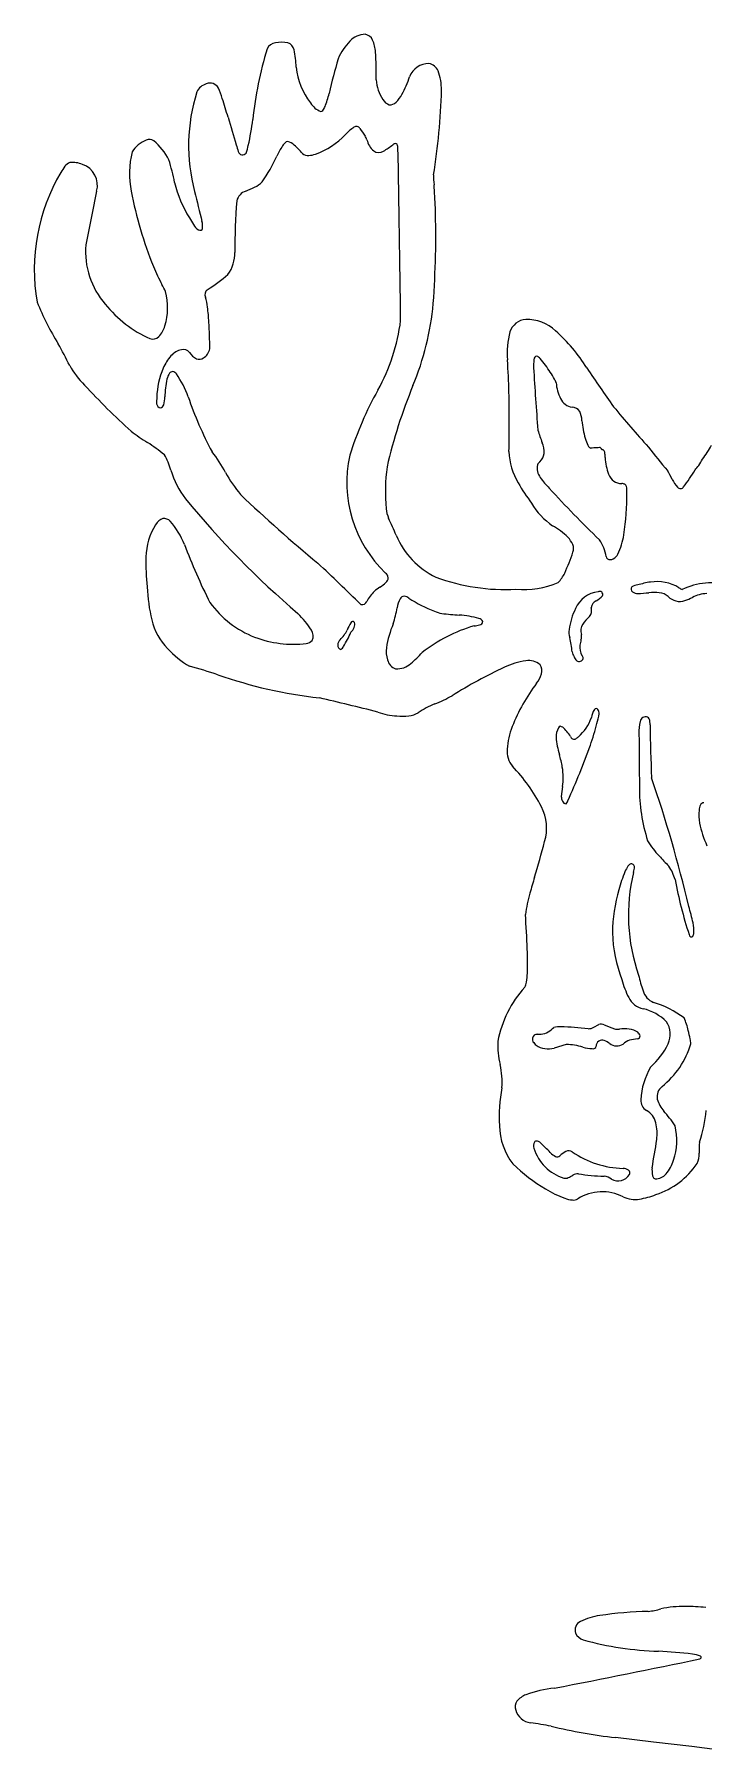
# Model space of a CAD drawing. Extents: x 0 to 18, y 0 to 17.8.
# Drawn here: x 0 to 6.64, y 0.28 to 17.3 of the extents above; entities that cross this region are included whole.
import ezdxf

# ---------------------------------------------------------------- set-up
doc = ezdxf.new("R2010")
doc.units = 0
doc.layers.add('WHITE', color=7, linetype='CONTINUOUS')

msp = doc.modelspace()

# ---------------------------------------------------------------- linework, layer by layer
at = {"layer": 'WHITE', "linetype": 'CONTINUOUS'}
for p, q in [((5.240816, 9.83805), (5.227831, 9.741917)), ((5.275388, 9.667854), (5.281662, 9.676533)), ((5.550477, 7.450764), (5.600531, 7.478629)), ((5.984733, 7.337237), (5.90541, 7.324598)), ((5.276955, 7.280108), (5.157105, 7.244893)), ((6.143631, 0.360938), (5.76515, 0.406298)), ((6.522088, 0.315379), (6.143631, 0.360938)), ((6.774379, 0.284896), (6.522088, 0.315379))]:
    msp.add_line(p, q, dxfattribs=at)
for centre, radius, start, end in [((2.405574, 17.111399), 0.105875, 96.679289, 154.941973), ((2.45407, 16.87721), 0.34475, 79.852512, 100.159548), ((2.491436, 17.133205), 0.086577, 9.911172, 74.337656), ((3.492216, 16.860567), 0.518278, 134.084116, 157.493402), ((3.283908, 17.097808), 0.203526, 90.430353, 138.429313), ((3.26508, 17.203043), 0.099795, 24.213085, 80.01744), ((3.03244, 17.100669), 0.353963, 4.145879, 23.882035), ((5.823558, 16.079579), 3.675139, 162.964864, 174.12473), ((1.838066, 16.974965), 0.758676, 0.005806, 13.192044), ((9.581149, 15.172023), 6.833424, 163.970442, 166.943606), ((0.086347, 16.926953), 3.305143, -1.333307, 3.457136), ((3.304006, 17.052968), 0.711544, -173.71253, -142.57192), ((3.789189, 16.876125), 0.399446, -176.2568, -146.233972), ((2.773987, 17.186188), 0.996834, -28.87673, -17.826634), ((3.912788, 16.806564), 0.203908, 89.419674, 158.583625), ((3.896478, 16.89488), 0.117033, 22.156074, 80.96666), ((3.506541, 16.749953), 0.532987, -0.445181, 20.776542), ((3.290845, 16.196623), 1.760605, 162.370631, 194.974709), ((1.750099, 16.664531), 0.151926, 106.873714, 154.541579), ((1.742587, 16.720473), 0.096636, 29.489988, 112.246974), ((0.967141, 16.396053), 0.936603, 16.635533, 23.401429), ((1.851378, 16.97168), 1.1031, -20.58755, -13.414795), ((3.353553, 16.865735), 0.334576, -45.399636, -28.753404), ((-2.067874, 16.898386), 6.109291, -9.347864, -1.431061), ((-8.184708, 13.461903), 10.547134, 16.615135, 17.674943), ((2.929742, 16.745438), 0.228045, -146.784159, -112.733716), ((2.842211, 16.560486), 0.025382, -91.346243, -33.786314), ((2.73564, 16.641524), 0.159227, -36.698031, -21.260259), ((3.560701, 16.715052), 0.120175, -149.529322, -109.043294), ((3.526776, 16.687003), 0.085711, -93.53558, -43.955917), ((48.171998, 30.138148), 48.225133, -163.54497, -163.208323), ((-0.536123, 16.797904), 2.725406, -12.67439, -7.211486), ((3.492138, 15.909236), 0.569292, 124.303711, 135.594037), ((3.195366, 16.348779), 0.039032, 27.621729, 128.07227), ((3.896798, 16.768467), 0.778435, -148.942679, -142.30191), ((1.218584, 15.97818), 0.29436, 111.466496, 147.773661), ((1.140289, 16.181416), 0.076584, 54.986046, 112.59764), ((0.816717, 15.794657), 0.580605, 26.805407, 50.729247), ((3.342402, 16.563032), 1.385995, -165.083331, -162.174926), ((1.840739, 16.240022), 0.284968, -24.047014, -8.089301), ((3.297381, 15.662296), 0.990859, 147.474789, 154.319756), ((2.597743, 16.105045), 0.162928, 132.18253, 146.465878), ((2.516589, 16.195509), 0.041403, 94.001631, 133.027009), ((2.489282, 16.113753), 0.125457, 44.243663, 78.776908), ((1.289562, 14.832998), 1.88023, 43.199235, 46.695883), ((2.543549, 16.811066), 0.73968, -70.590349, -42.895606), ((3.174525, 16.214415), 0.131903, 18.240378, 36.273121), ((3.495857, 16.299246), 0.200834, -167.477711, -130.088304), ((3.027207, 16.881925), 0.858678, -59.410804, -51.873461), ((3.594509, 16.153851), 0.064395, 98.959271, 125.237626), ((3.585528, 16.201081), 0.016413, 36.756047, 93.65882), ((3.55382, 16.181764), 0.05349, 5.935357, 33.006758), ((-213.385185, 11.925768), 217.034051, 0.669706, 1.125092), ((0.377703, 15.938374), 0.092855, 105.053125, 144.199309), ((0.383322, 15.79832), 0.23164, 66.165856, 97.375264), ((0.409224, 15.8043), 0.216749, -16.120379, 71.799215), ((1.904665, 15.919322), 0.95968, 167.003118, 190.494235), ((-0.598125, 15.45018), 2.025912, 10.840357, 17.414149), ((2.065425, 16.149537), 0.043829, -165.768927, -35.795781), ((1.125496, 16.653154), 1.39672, -35.741835, -23.702799), ((2.71451, 16.178048), 0.079425, -133.132645, -84.343649), ((2.703297, 16.350592), 0.252301, -85.671768, -70.05537), ((3.417271, 16.209943), 0.081948, -128.260213, -55.088843), ((1.900239, 14.966395), 1.900239, 149.545048, 189.773842), ((0.839063, 15.606524), 0.661166, 144.262691, 150.753212), ((2.542574, 16.108898), 1.183968, -166.434959, -147.942775), ((2.106397, 15.972329), 0.203892, -67.206978, -41.478687), ((4.816366, 15.899047), 0.856106, 179.530315, 186.053185), ((36.197354, 8.335663), 36.343015, 168.237923, 169.093299), ((4.874928, 16.495181), 3.985224, -169.142984, -157.922816), ((44.836355, 26.211646), 44.495668, -166.390534, -165.994138), ((2.140755, 15.618073), 0.135756, 108.59796, 166.415775), ((-7.550158, 38.417398), 24.638085, -66.947569, -66.725167), ((-1.688856, 15.361082), 5.671586, 2.217333, 4.527358), ((7.331615, 15.197627), 5.342002, 175.142691, 180.637519), ((-5.289405, 15.305788), 9.271959, -4.171454, 1.697923), ((3.297774, 16.466403), 2.01614, -150.724407, -148.508442), ((1.70379, 15.481974), 0.142845, -151.231122, -121.843701), ((1.646143, 15.399365), 0.042597, -114.579984, -76.141448), ((1.645873, 15.378511), 0.023022, -62.941165, -6.113916), ((1.459755, 15.393115), 0.209705, -4.665234, 13.69208), ((1.296146, 15.14472), 0.788217, 175.093562, 221.335486), ((3.238495, 15.861315), 2.230707, -157.21204, -152.125781), ((1.625205, 15.131932), 0.364792, -35.737733, 0.982762), ((-0.415895, 13.875636), 1.928621, 26.968848, 29.263155), ((0.823634, 16.195726), 1.683822, -57.997545, -49.315497), ((2.687797, 15.73388), 2.874891, -157.717798, -148.46125), ((0.680375, 14.592283), 0.642353, -16.552107, 14.238666), ((1.751993, 14.719484), 0.060261, 126.694504, 205.03958), ((1.229342, 14.543058), 0.491785, 6.066673, 17.871587), ((1.608792, 15.341932), 1.154698, -141.564269, -113.540617), ((-0.673068, 14.297853), 2.409834, 3.551187, 7.083719), ((1.154216, 14.89163), 2.815833, -22.458597, -5.304012), ((4.891986, 14.289157), 0.185165, 94.961122, 160.925761), ((4.882323, 14.049193), 0.424483, 47.281521, 90.857145), ((1.1757, 14.361014), 0.082607, -109.882093, -44.795853), ((1.048, 14.482103), 0.258576, -43.898886, -16.356539), ((-1.719448, 14.21453), 3.459415, -0.550602, 3.855106), ((1.742675, 14.699793), 1.906189, -29.141115, -7.150171), ((5.57473, 14.139329), 0.883156, 166.221623, 184.448308), ((3.934718, 13.000322), 1.838001, 32.628726, 47.760003), ((-72.055204, -24.579209), 82.051244, 28.059792, 28.22847), ((1.497032, 13.990579), 0.186264, 101.725308, 139.407933), ((1.476072, 14.094151), 0.080594, 39.406026, 102.09872), ((1.742757, 14.299732), 0.256182, -142.931605, -121.539903), ((1.614637, 14.202126), 0.126893, -60.076062, -9.452609), ((1.027511, 14.375733), 0.765245, -152.053132, -133.646922), ((1.993582, 13.679287), 0.778712, 156.594027, 178.473834), ((1.704396, 13.809272), 0.461707, 139.066396, 157.141505), ((1.373083, 13.918162), 0.037437, 90.451818, 145.59094), ((1.359477, 13.892495), 0.064491, 38.071196, 78.088673), ((1.633008, 14.153265), 0.075854, -108.650561, -53.678336), ((-6.940277, 13.37832), 11.655102, 1.827602, 3.406352), ((5.539182, 14.009566), 0.586743, 173.716584, 181.541878), ((30.336607, 15.444865), 25.425398, -176.728218, -175.328842), ((5.018925, 14.065484), 0.063507, 147.763161, 172.491037), ((4.981481, 14.087935), 0.019884, 82.634437, 144.928768), ((4.958998, 14.035798), 0.076091, 40.252793, 70.793644), ((4.281572, 13.430878), 0.98427, 31.749833, 41.647045), ((12.32954, 18.416221), 8.152258, -147.127088, -143.846805), ((5.404704, 18.302545), 6.643645, -137.591555, -131.986692), ((2.352852, 13.679097), 1.057858, 168.946887, 178.667391), ((1.498779, 13.828766), 0.191676, 144.776844, 163.90379), ((0.616351, 13.383071), 0.96534, 19.553435, 34.674233), ((8.49481, 11.855878), 5.127725, 157.527038, 166.978306), ((4.014617, 13.241788), 1.310935, 29.1804, 32.637915), ((4.996199, 13.782913), 0.190194, 18.632214, 31.027642), ((5.587151, 13.876995), 0.412075, -175.362554, -152.752566), ((1.865815, 13.650779), 0.652529, 175.671651, 181.182173), ((1.260766, 13.642413), 0.047616, -173.855472, -101.000758), ((1.230812, 13.642843), 0.054987, -42.573684, -16.36676), ((0.932645, 13.720239), 0.363011, -14.826234, -2.611506), ((4.863301, 14.83521), 3.523095, -161.308535, -151.626519), ((6.409975, 12.094715), 3.438913, 150.816631, 162.569048), ((-8.56735, 13.456277), 13.279497, -1.267523, 1.267521), ((5.360214, 13.752774), 0.153586, -155.192194, -99.814035), ((1.251927, 13.619485), 0.023814, -90.594567, -35.540526), ((5.333276, 13.506515), 0.094924, 35.217571, 89.541743), ((5.198285, 13.462249), 0.23447, 1.570126, 24.977338), ((6.406596, 13.560679), 0.978265, -174.60338, -164.217222), ((12.358371, 18.972541), 8.514712, -140.93735, -137.383303), ((2.579445, 15.525523), 2.700397, -126.83866, -122.642612), ((6.114442, 13.694794), 1.163783, -164.014844, -157.522073), ((5.841495, 13.398005), 0.390234, -164.634027, -153.648795), ((0.184813, 11.775861), 1.748679, 50.803958, 57.559016), ((0.811895, 12.839541), 0.559921, 14.374379, 31.376268), ((0.6675, 12.304905), 1.390663, 27.842072, 37.994416), ((4.343309, 12.856302), 1.24367, 167.529193, 226.323217), ((5.343879, 13.179697), 0.635214, -178.451003, -148.883558), ((4.921784, 13.162921), 0.137375, -47.400544, -7.979272), ((4.806843, 13.154103), 0.251195, -2.338978, 22.405391), ((5.576137, 13.268216), 0.094851, -152.753297, -137.260906), ((5.524645, 13.220003), 0.024317, -138.355452, -97.238807), ((5.611675, 12.315298), 0.885179, 92.202769, 95.841713), ((5.617378, 12.655222), 0.546048, 90.997375, 94.172043), ((5.611866, 13.190064), 0.011818, 15.141831, 109.74656), ((5.633507, 13.192637), 0.010245, 177.124358, 279.520022), ((5.62427, 13.147263), 0.036926, -18.222688, 72.779735), ((5.746268, 13.123471), 0.087783, 171.98161, 194.994025), ((10.08582, 16.225598), 5.005746, -142.917487, -139.475004), ((5.643349, 13.813356), 1.224943, -36.380762, -28.749338), ((2.183111, 13.222772), 0.864058, -163.581506, -142.175483), ((2.992037, 13.538959), 1.241143, -151.901479, -139.673346), ((5.463054, 12.762924), 1.979745, 172.794022, 184.900999), ((5.144944, 12.998366), 0.156867, 167.956597, 216.918539), ((5.097672, 12.974903), 0.120099, 133.652994, 152.102477), ((6.262724, 13.146695), 0.603002, -175.631139, -159.634863), ((5.827751, 12.982123), 0.137978, -160.844973, -90.038037), ((5.360801, 12.404791), 1.08134, 26.450465, 31.697636), ((5.183341, 13.778948), 1.586661, -37.562264, -30.229675), ((5.266358, 14.09854), 1.705728, -40.971779, -39.020964), ((4.071724, 14.606376), 2.975164, -32.117576, -30.714439), ((6.742898, 13.982142), 2.247915, -149.801063, -143.635735), ((5.661127, 13.356858), 0.78524, -144.792721, -134.765969), ((13.040459, 20.010566), 10.720223, -137.726189, -133.90001), ((5.829701, 12.776516), 0.06766, 63.761981, 91.729128), ((5.836712, 12.807455), 0.037545, 14.613136, 52.410711), ((5.712468, 12.774338), 0.166126, -6.241989, 14.854576), ((6.632356, 13.032345), 0.336667, -154.318712, -138.23653), ((6.409866, 12.831443), 0.036938, -140.815299, -32.341732), ((8.483639, 18.425304), 9.034567, -140.617266, -130.508647), ((11.501938, 22.623066), 13.681256, -133.72299, -129.422964), ((3.754567, 12.613754), 0.264774, -175.674887, -154.750605), ((5.57792, 13.040621), 0.754577, -148.763197, -125.442305), ((3.252785, 12.733493), 2.624923, -8.708838, 0.497293), ((1.72851, 12.104822), 0.620933, 147.676353, 178.939867), ((1.316232, 12.376106), 0.12779, 108.119573, 151.625335), ((1.284428, 12.408789), 0.089124, 43.97783, 95.110461), ((0.746687, 11.947057), 0.797765, 21.495108, 41.022528), ((-53.269413, -12.897961), 62.205928, 23.927211, 24.098182), ((4.824119, 11.843391), 0.662784, 44.938313, 61.501831), ((4.330581, 12.638752), 0.801304, -157.434015, -115.690977), ((5.126862, 12.14817), 0.233211, 23.146113, 44.470977), ((5.317231, 12.075544), 0.358217, 7.173538, 35.999902), ((5.208007, 12.426207), 0.645762, -25.811678, -8.025939), ((3.297803, 12.061768), 2.1908, 178.573411, 186.369406), ((7.688119, 14.617338), 6.639593, -159.013447, -153.585635), ((3.131543, 12.924035), 2.338897, -24.412003, -18.963734), ((5.243995, 12.199057), 0.105507, -19.427115, 22.739608), ((5.710307, 12.125651), 0.038044, -171.87848, -131.461814), ((5.714523, 12.158343), 0.0679, -115.662898, -64.446188), ((5.681398, 12.201942), 0.122027, -59.237549, -27.798811), ((-34.757609, -27.569147), 54.604486, 45.902867, 46.522921), ((3.451481, 11.908628), 0.058387, -50.776238, 55.629303), ((4.671568, 13.776922), 1.983537, -110.306353, -86.912915), ((4.994227, 12.07465), 0.291717, -46.36953, -23.703115), ((2.747896, 11.874898), 1.628339, -178.023048, -166.400795), ((3.654119, 11.486213), 0.403731, 134.39045, 152.036945), ((3.691697, 11.400577), 0.492324, 122.251798, 130.540867), ((3.223921, 12.140497), 0.38306, -57.635774, -46.3348), ((4.847924, 12.692334), 0.898765, -94.437255, -67.248125), ((5.626374, 11.49343), 0.279995, 96.934465, 156.530573), ((5.607513, 11.743167), 0.031924, -20.039448, 117.911736), ((5.957107, 11.799011), 0.036966, 142.256937, 231.848997), ((6.015695, 11.632101), 0.208894, 98.290913, 114.859855), ((5.985947, 11.842797), 0.089321, -125.347612, -89.055536), ((6.270372, 10.888737), 0.991844, 99.233706, 106.686892), ((5.94046, 13.029206), 1.276583, -87.891896, -82.961422), ((6.145087, 11.016216), 0.747584, 85.791966, 93.69649), ((6.172881, 11.430509), 0.441546, 59.76415, 98.027676), ((6.187796, 11.612599), 0.149679, 48.404265, 85.345209), ((6.461329, 11.892345), 0.104052, -129.440731, -108.884049), ((6.725785, 11.168324), 0.692979, 75.765372, 115.481508), ((6.691117, 11.389416), 0.36454, 93.268206, 116.645619), ((2.560487, 12.265144), 1.015977, -143.698484, -111.680064), ((3.252257, 11.692559), 0.048366, -104.204557, -20.623397), ((2.781259, 11.732274), 0.826509, -19.707189, -8.306598), ((3.848475, 11.577781), 0.251834, 150.623711, 171.991131), ((3.677594, 11.674105), 0.055675, 99.135805, 150.74088), ((3.652324, 11.631986), 0.098468, 49.444289, 80.394782), ((4.518216, 12.972323), 1.49818, -122.359432, -111.455149), ((4.102094, 11.872725), 0.322918, -114.102753, -100.654107), ((5.961939, 11.304797), 0.664094, 153.130493, 171.953622), ((5.137913, 11.57536), 0.388986, -1.202951, 5.503428), ((5.605394, 11.607394), 0.08046, 113.371425, 176.243274), ((5.493456, 11.847463), 0.18447, -64.292, -38.658981), ((6.400951, 11.83311), 0.157276, -136.343079, -70.139303), ((6.330756, 12.090805), 0.424039, -73.049376, -62.335938), ((1.73436, 11.621513), 0.583694, -167.183142, -134.843069), ((1.935627, 10.872692), 0.963829, 32.536125, 45.170894), ((3.449172, 11.258485), 0.370656, 146.66884, 158.918601), ((3.158318, 11.457326), 0.019441, 30.476466, 165.62627), ((3.076527, 11.445953), 0.099754, -50.225653, -16.332372), ((3.127568, 11.44518), 0.052356, -31.401215, 24.855475), ((4.670789, 11.011473), 1.196129, 158.308948, 170.124098), ((4.78474, 9.979397), 1.513555, 106.187246, 128.230307), ((6.756368, 40.906569), 29.476403, -95.282865, -94.945052), ((4.161397, 10.66156), 0.879987, 73.54944, 86.475633), ((4.325997, 11.79603), 0.364942, -84.21286, -75.638027), ((4.396359, 11.443907), 0.063241, 30.581994, 76.987478), ((4.412907, 11.480472), 0.038149, -84.566282, -6.607226), ((5.530998, 11.389273), 0.110063, 145.864094, 201.626201), ((6.122928, 10.90843), 0.872324, 134.958886, 141.536032), ((5.45765, 11.575281), 0.069635, -45.400147, -6.669334), ((2.577042, 12.378905), 1.128121, -110.326823, -83.838034), ((2.683293, 11.355126), 0.098944, -81.373487, -42.197992), ((2.667053, 11.33286), 0.099853, -26.269384, 35.65796), ((3.048573, 11.236784), 0.038959, 170.341734, 257.106709), ((3.082965, 11.240822), 0.072842, 131.352088, 178.03454), ((2.788845, 11.542934), 0.348907, -45.166947, -25.667126), ((2.143332, 11.797913), 1.085245, -31.59245, -23.263425), ((5.486126, 11.372958), 0.183426, 172.231069, 197.778632), ((4.12631, 11.039573), 1.217177, 6.438037, 13.172653), ((5.594885, 11.222563), 0.182752, 173.700956, 207.519222), ((6.268318, 11.116535), 0.864327, 168.035793, 171.612351), ((5.311358, 11.334975), 0.118126, -19.414349, 6.676804), ((2.039687, 11.869015), 0.975393, -137.308552, -120.901474), ((2.995235, 11.267468), 0.081899, -56.967062, -27.712797), ((3.775656, 11.183906), 0.285155, 173.410942, 198.177479), ((3.618132, 11.118969), 0.115915, -168.040468, -107.015258), ((3.602034, 11.199157), 0.191859, -95.329928, -45.904834), ((2.648088, 12.318511), 1.662216, -49.139628, -43.784733), ((4.997759, 10.293631), 0.80286, 98.708266, 114.643995), ((4.906196, 10.925381), 0.16461, 47.599882, 100.498211), ((5.586438, 11.239739), 0.258592, -165.742596, -153.846537), ((5.455784, 11.167838), 0.109843, -157.474339, -133.011365), ((5.405518, 11.119622), 0.040483, -127.532572, -13.42417), ((5.377446, 11.097576), 0.068625, 10.620365, 36.217807), ((0.020134, 5.391095), 5.841825, 72.050781, 74.932451), ((3.334339, 15.262706), 4.572028, -109.336993, -96.363821), ((7.000251, 6.120155), 5.431784, 115.486263, 121.719886), ((4.754378, 11.041717), 0.288895, -37.974687, -17.046215), ((4.940636, 10.989588), 0.095656, -19.899321, 36.837363), ((3.476506, 11.925371), 1.360072, -68.61445, -60.588961), ((6.445857, 9.761075), 1.832732, 143.003301, 158.478933), ((-3.223189, -15.490864), 26.899085, 75.730314, 77.00048), ((3.646177, 11.256588), 0.719216, -109.418173, -93.896684), ((3.697495, 10.747059), 0.207715, -84.919639, -58.075613), ((4.300975, 9.84513), 0.877624, 111.98353, 124.227088), ((5.754193, 10.483136), 0.23195, 148.939408, 170.098195), ((5.573324, 10.594838), 0.019526, 24.633292, 155.905397), ((4.919324, 10.663896), 0.691779, -16.740613, -8.65582), ((5.537525, 10.564608), 0.065876, -4.199263, 35.622629), ((3.650842, 11.146188), 0.609508, -95.039531, -83.873728), ((5.435369, 10.157602), 0.747231, 158.34026, 175.966115), ((5.35721, 10.33317), 0.18112, 150.880801, 182.045279), ((5.220775, 10.414134), 0.022944, 98.675086, 161.778928), ((5.195136, 10.346739), 0.092766, 59.938056, 76.167958), ((4.998924, 10.140721), 0.37532, 31.422084, 49.71431), ((5.122849, 10.656811), 0.424484, -49.657284, -18.371671), ((2.160579, 11.388482), 3.543746, -18.72356, -15.11145), ((6.535902, 10.379483), 0.537699, 168.574875, 181.795545), ((6.066956, 10.471062), 0.059987, 74.377787, 165.585915), ((6.074571, 10.502916), 0.027287, 19.331734, 71.764003), ((5.926651, 10.456724), 0.182238, -2.108488, 17.640196), ((19.992822, 10.586542), 13.884727, -179.436625, -177.272238), ((4.926468, 10.190665), 0.237283, 175.285579, 219.14629), ((6.008603, 10.3979), 0.835437, -175.111454, -163.272478), ((-1.203753, 12.650869), 7.136198, -24.434756, -19.651906), ((5.355973, 10.348713), 0.038779, -161.471656, -66.469593), ((5.214799, 10.544177), 0.279125, -55.858406, -49.076044), ((63.44272, 10.560744), 57.444595, -179.802404, -179.27863), ((3.538516, 8.875721), 1.675414, 27.10492, 44.062105), ((4.004838, 9.809927), 1.252843, 10.183051, 16.104071), ((4.576508, 9.924895), 0.669961, -7.44804, 9.149095), ((-7.343321, 5.34026), 14.226416, 13.456134, 18.803471), ((5.330141, 9.742318), 0.102311, -179.775431, -152.612002), ((7.74799, 9.827377), 1.745341, 179.667042, 197.590898), ((4.624288, 9.425982), 0.458205, -16.942169, 27.714276), ((5.277235, 9.707755), 0.039944, -161.761335, -92.649678), ((4.902892, 9.887165), 0.433396, -29.078206, -25.742092), ((7.139191, 9.561124), 0.546823, 175.524475, 188.975213), ((6.745739, 9.592657), 0.152113, 154.996036, 175.801143), ((6.641336, 9.64177), 0.036737, 91.616767, 155.590087), ((7.720063, 9.71915), 1.147106, -167.752859, -155.990389), ((-8.445985, 12.941538), 13.992777, -16.621671, -15.116533), ((6.849583, 9.771477), 0.898943, -148.359489, -136.408397), ((6.176233, 8.858746), 0.344417, 146.462265, 156.883474), ((5.967598, 8.996738), 0.094276, 133.436685, 146.311215), ((5.923077, 9.042088), 0.030757, 5.72758, 131.298137), ((5.562355, 9.076289), 0.392563, -13.012646, -4.548522), ((12.215751, 14.680991), 8.171961, -137.419591, -136.431335), ((5.976915, 8.821893), 0.390466, 13.897907, 35.508445), ((16.554935, 5.471137), 12.100381, 163.346544, 164.116852), ((7.097322, 8.476416), 1.341691, 157.310079, 165.342294), ((7.680063, 8.562413), 1.78663, 166.22268, 199.413665), ((10.785466, 9.758569), 4.508999, -169.226042, -162.073892), ((6.139061, 8.415683), 1.276447, 163.288677, 173.112539), ((7.531442, 8.332911), 1.798228, 164.418781, 178.259819), ((-9.618349, 7.608406), 14.521963, 2.438355, 3.791779), ((4.707394, 8.108625), 1.865667, 11.668512, 16.892956), ((7.248435, 8.453716), 1.515839, -177.497056, -159.580682), ((6.543153, 8.386574), 0.050348, -161.673356, -131.686279), ((6.515821, 8.371185), 0.023047, -105.481377, -40.347417), ((6.483529, 8.389366), 0.059845, -33.58188, -3.069464), ((6.140544, 8.400997), 0.403017, -2.109596, 12.169437), ((1.692627, 8.0946), 3.200547, -1.896652, 2.357185), ((5.686085, 7.104718), 1.10767, 137.765946, 169.197161), ((4.752681, 7.915435), 0.131197, -30.296069, -6.747158), ((4.108447, 8.018587), 0.783545, -8.703434, -2.188014), ((6.681324, 8.151128), 0.882964, -165.151621, -152.685529), ((7.464269, 8.29526), 1.505138, -167.463871, -161.275293), ((6.079729, 7.833336), 0.202718, -154.467099, -101.439675), ((6.20948, 7.863872), 0.178371, -163.119837, -112.081947), ((5.851248, 6.755035), 0.987458, 52.971231, 72.849936), ((5.931192, 7.165236), 0.481747, 45.052684, 77.004745), ((6.083619, 7.382421), 0.22501, -24.746409, 33.373127), ((5.888359, 7.289318), 0.612697, 12.246115, 24.495428), ((4.99162, 7.332252), 0.051404, 129.37522, 207.942053), ((4.989469, 7.326819), 0.054479, 87.090342, 123.99332), ((4.997594, 7.692248), 0.311066, -90.987198, -84.495686), ((5.009884, 7.556436), 0.174703, -84.235486, -59.805437), ((4.754226, 7.904009), 0.605461, -55.432714, -48.618764), ((5.210696, 7.227589), 0.22913, 86.801348, 104.203103), ((5.085061, 3.579268), 3.879564, 83.956283, 87.955304), ((5.499732, 7.538004), 0.100925, -93.52303, -59.814302), ((5.631699, 7.264791), 0.058496, 67.307881, 181.163683), ((5.622918, 7.412896), 0.069441, 62.895071, 108.806824), ((5.575248, 7.109577), 0.223609, 53.400715, 69.306109), ((6.410751, 9.212771), 1.895438, -113.51287, -110.25963), ((5.781362, 7.579153), 0.147046, -100.56184, -80.885449), ((5.844214, 6.737401), 0.697685, 85.214292, 93.250378), ((5.982009, 7.132802), 0.206526, 111.770681, 132.765967), ((5.887301, 7.2567), 0.176602, 55.375429, 85.088425), ((5.982867, 7.363531), 0.02636, -85.940283, 4.38968), ((5.940329, 7.349552), 0.070655, 13.085083, 47.957881), ((4.891814, 7.008549), 1.647326, 11.462953, 14.437916), ((6.280371, 7.282744), 0.232087, 1.289539, 13.247665), ((5.466853, 7.279525), 0.869427, 177.83771, 193.206838), ((5.220054, 7.528216), 0.351302, -141.216114, -133.586984), ((5.098868, 7.454284), 0.217339, -123.837138, -74.457479), ((5.278998, 6.77355), 0.506562, 71.358728, 90.231115), ((5.556691, 7.710676), 0.471571, -104.211798, -92.611551), ((5.544017, 7.267736), 0.029489, -107.389407, -8.056325), ((5.77856, 7.383263), 0.11733, -126.622694, -57.398427), ((5.659607, 7.580683), 0.693082, -49.095901, -24.958277), ((5.697969, 7.527455), 0.848912, -51.464341, -16.386272), ((3.903601, 6.9113), 0.736608, -4.714628, 13.310637), ((6.745123, 6.689497), 0.730737, 149.820491, 176.622911), ((6.237104, 6.5574), 1.626068, 169.606463, 182.910617), ((6.304955, 6.762722), 0.127442, 127.801501, 191.143976), ((6.138393, 6.728892), 0.122792, 178.29632, 237.254445), ((6.509937, 6.839099), 0.345132, -162.982414, -140.204626), ((5.261825, 6.492501), 0.648932, -178.439724, -142.274427), ((5.983666, 6.461018), 0.186788, 13.594003, 61.785945), ((5.696398, 6.393405), 0.481905, -6.784157, 13.379907), ((-5.95407, -3.785945), 16.033017, 40.144834, 40.460212), ((5.992478, 6.274046), 0.415152, 28.852657, 41.825032), ((5.782418, 6.327748), 0.59212, -19.196103, 14.337972), ((5.334385, 6.742085), 1.335076, -18.787212, -5.02872), ((5.03975, 6.273851), 0.087674, 154.720756, 195.446497), ((4.981406, 6.298659), 0.02445, 79.503835, 148.893639), ((4.975179, 6.261651), 0.061975, 51.818351, 80.076037), ((2.858047, 3.991017), 3.166279, 44.433649, 47.097754), ((-1.154819, 7.428584), 7.410661, -10.671749, -8.474521), ((7.184126, 6.245185), 0.589608, 173.481671, 184.131393), ((5.382471, 6.384007), 0.447603, -162.646202, -106.873706), ((5.259121, 6.349688), 0.199529, -134.622748, -116.334381), ((5.188067, 6.204969), 0.038311, -117.109997, -47.778488), ((5.364766, 6.026979), 0.212538, 115.429601, 135.254549), ((5.301843, 6.166433), 0.059655, 54.061402, 118.365288), ((5.871198, 6.999809), 0.949666, -124.240167, -91.871942), ((5.961621, 6.253919), 0.398751, -40.143236, -17.64385), ((6.412858, 6.188475), 0.183745, -28.269575, 4.442421), ((5.913914, 7.282444), 1.66345, -134.472708, -120.400607), ((5.269888, 6.013786), 0.060643, -106.614386, -63.769746), ((5.034601, 6.503635), 0.604066, -64.286203, -59.393121), ((5.392591, 5.907308), 0.091561, 87.249201, 123.422969), ((5.655074, 7.370227), 1.395537, -100.657557, -90.099841), ((5.632442, 5.822575), 0.153452, 52.250497, 82.435735), ((5.790886, 6.059678), 0.132524, -119.123696, -31.659604), ((5.837581, 5.950373), 0.100309, 55.070108, 88.517351), ((5.872736, 6.005933), 0.034758, -27.062178, 50.134817), ((6.537069, 6.040686), 0.409696, 177.821141, 186.520309), ((6.238382, 6.009626), 0.109458, -171.878547, -155.639981), ((6.163891, 5.974271), 0.027057, -158.780272, -100.544777), ((6.162342, 6.082329), 0.1347, -91.447373, -39.392688), ((5.931804, 6.524048), 0.769343, -72.275362, -33.318852), ((5.644427, 6.780357), 1.094237, -121.533927, -110.465174), ((5.634156, 5.370611), 0.449192, 62.678512, 122.617319), ((5.867109, 6.566283), 0.830702, -80.583027, -68.909913), ((5.367929, 6.052086), 0.315287, -109.662724, -95.440505), ((5.348071, 5.828852), 0.091187, -96.318156, -61.178809), ((5.958164, 6.017284), 0.274202, -115.451339, -80.583379), ((6.452935, 0.504294), 1.201976, 89.715645, 101.37881), ((6.350092, -2.90983), 4.617366, 86.140104, 88.649699), ((5.457642, 1.470621), 0.09344, 115.189704, 198.547185), ((5.69159, 1.025846), 0.595911, 97.887653, 117.343616), ((6.221542, -2.709906), 4.369062, 91.724075, 98.048651), ((6.036058, 2.24688), 0.592171, -84.76451, -72.331086), ((5.494015, 1.507142), 0.141432, -152.071321, -110.115704), ((6.284713, 4.408456), 3.148073, -105.463227, -91.673857), ((5.815779, -5.118832), 6.391685, 83.604333, 86.618762), ((6.498413, 0.939987), 0.294554, 68.143568, 84.279487), ((6.600879, 1.200305), 0.014912, -90.74015, 61.167867), ((-14.392029, 101.953889), 102.931936, -79.050858, -78.232104), ((5.296625, -0.328893), 1.232353, 96.429952, 109.904545), ((4.858884, 0.712543), 0.090284, 142.347235, 202.222002), ((4.959079, 0.61576), 0.229253, 110.961691, 138.490696), ((4.952526, 0.73331), 0.185533, -162.784276, -99.691298), ((4.531261, -2.593201), 3.167729, 79.154469, 82.927405), ((6.274495, 5.193994), 4.814713, -103.784292, -96.072641)]:
    msp.add_arc(centre, radius, start, end, dxfattribs=at)

doc.saveas('drawing.dxf')
